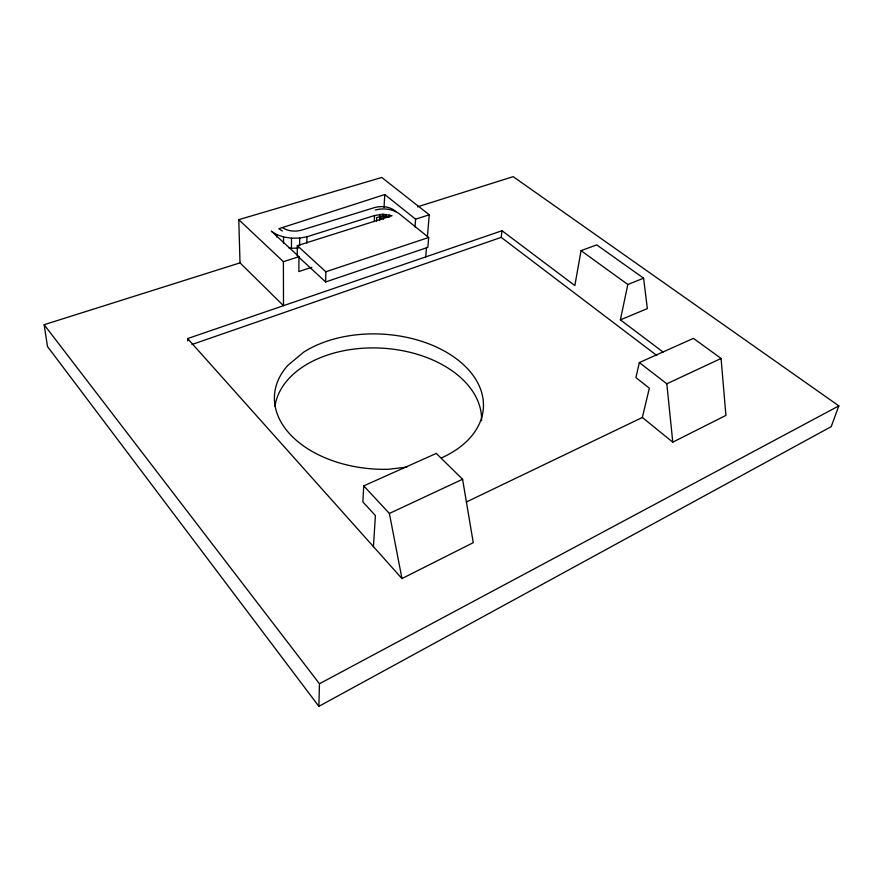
<?xml version="1.0" encoding="UTF-8"?>
<svg xmlns="http://www.w3.org/2000/svg" width="883" height="883" viewBox="0 0 883 883"><rect width="100%" height="100%" fill="white"/><g stroke="black" fill="none" stroke-linecap="round" stroke-linejoin="round"><path stroke-width="1.32" d="M298.266 248.134L291.467 248.233L291.5 238.189L283.542 236.975L276.589 234.547L271.302 231.147L298.962 256.699L298.862 271.556L311.854 267.273M291.5 238.189L299.701 238.09L306.92 236.765L374.558 215.529L382.924 214.205L392.03 215.739L297.317 245.673L297.262 255.75L325.628 281.953L427.836 247.361L428.674 237.494L398.961 213.543C392.218 208.752 383.222 207.969 375.363 209.988M299.646 245.606L299.701 238.09M306.843 243.013L306.92 236.765M325.628 281.953L325.86 271.765L297.317 245.673M417.516 206.843L513.155 176.655L838.85 405.882L831.223 426.632L318.862 706.345L319.458 683.751L44.15 324.701L240.021 262.869L283.498 305.684L283.388 261.699L238.774 219.668L381.787 177.472L429.248 214.779L427.427 236.523M374.237 221.655L374.558 215.529M376.522 221.247L376.71 217.56L383.465 215.717L387.803 216.975L381.191 216.567L381.059 219.017M663.133 352.063L620.385 319.867L647.338 308.609L643.597 278.2L596.709 244.867L581.047 250.662L574.855 285.573L502.03 230.728L187.626 338.564L401.964 578.575L473.255 542.67L462.582 479.259L436.268 453.421L363.741 485.871L362.88 501.919L375.407 515.573L373.432 546.632M379.624 218.035L379.822 214.359M379.613 220.551L379.811 216.876M382.792 216.655L382.924 214.205M383.255 219.392L383.465 215.717M384.039 207.428L384.778 194.547L278.796 228.73L282.372 231.015M385.937 216.832L386.081 214.392M389.006 217.35L389.16 214.911M414.999 226.997L415.595 219.172L384.778 194.547M425.716 256.898L426.511 247.383M656.809 355.496L501.18 237.372L502.03 230.728M620.385 319.867L627.813 284.492L643.597 278.2M642.349 417.471L672.78 442.162L725.925 415.396L721.069 358.465L693.442 338.355L639.347 362.56L635.915 377.604L649.347 388.167L642.349 417.471L466.356 502.008M319.458 683.751L838.85 405.882M363.741 485.871L389.392 513.453L462.582 479.259M639.347 362.56L666.82 383.807L721.069 358.465M191.986 344.491L501.18 237.372M325.86 271.765L428.674 237.494M283.388 261.699L298.962 256.699M415.595 219.172L429.248 214.779M406.842 467.129L387.957 469.315A104.624 67.572 3.3 0 1 291.059 435.319A104.624 67.572 3.3 0 1 287.825 365.396L303.586 352.218A104.624 67.572 3.3 0 1 457.251 359.447A104.624 67.572 3.3 0 1 441.577 457.869M288.84 247.825L291.467 248.233M282.516 227.538C287.836 231.39 294.922 231.787 301.147 230.275L373.255 207.98C380.683 205.496 390.043 206.225 395.981 211.666M581.047 250.662L627.813 284.492M318.862 706.345L47.505 346.533L44.15 324.701M389.392 513.453L401.964 578.575M666.82 383.807L672.78 442.162M187.626 338.564L187.781 340.981M238.774 219.668L240.021 262.869M276.589 234.547L276.6 237.063M283.542 236.975L283.553 243.255M274.988 406.235A103.631 67.892 3.2 0 1 383.984 348.288A103.631 67.892 3.2 0 1 481.577 420.661"/></g></svg>
